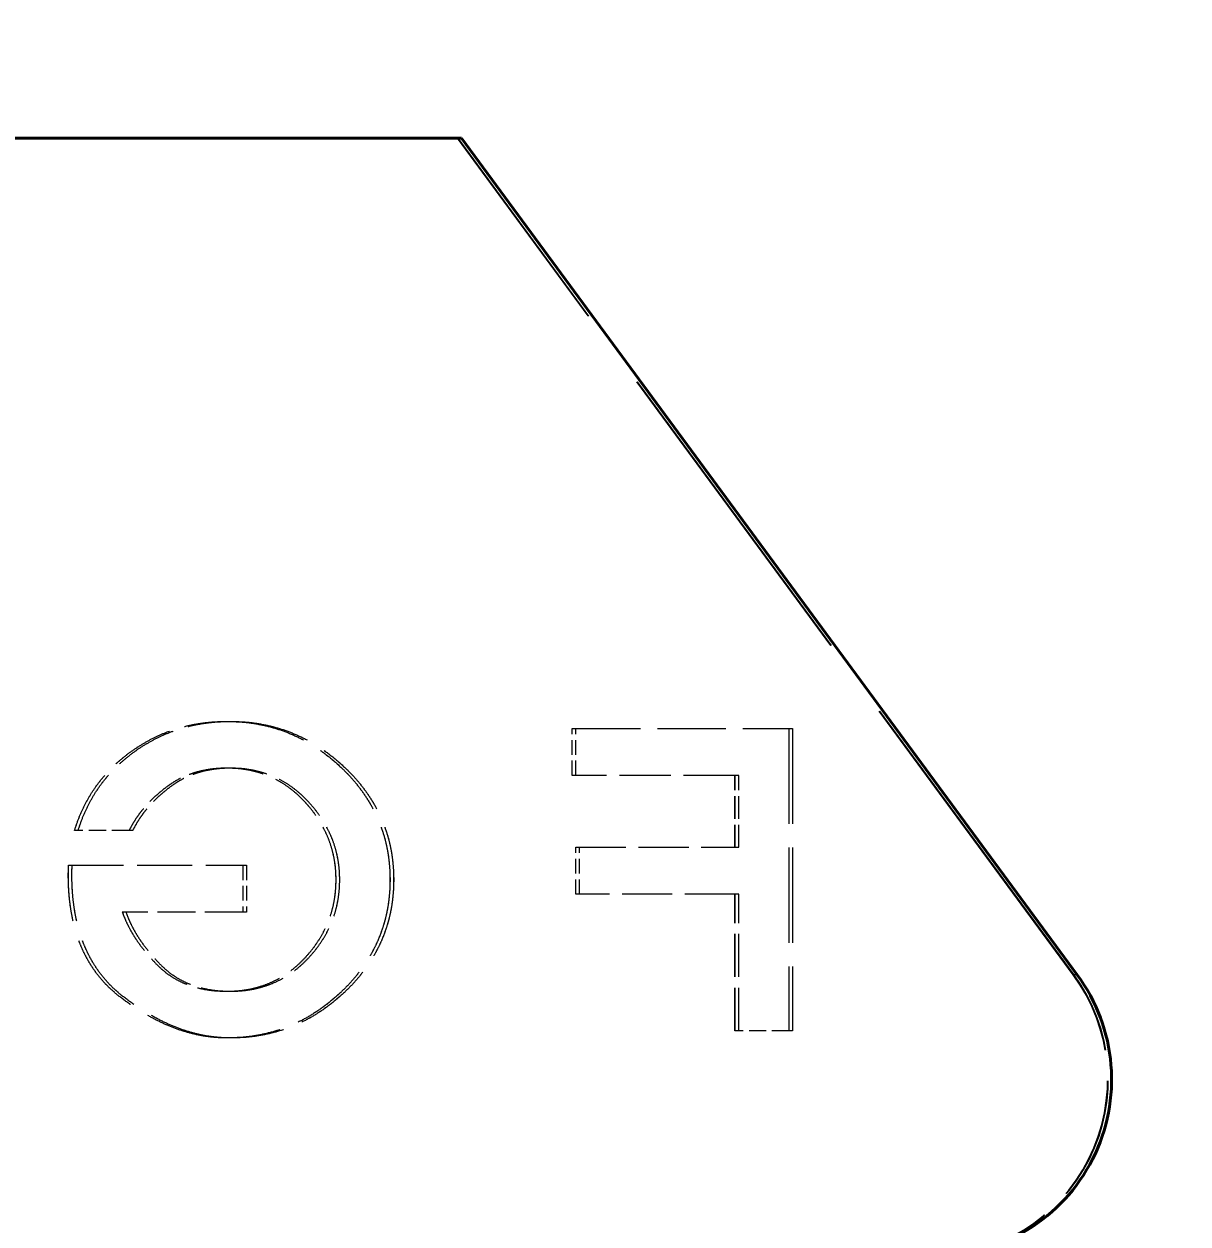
# Model space of a CAD drawing. Header units: millimetres. Extents: x 0 to 4205, y 0 to 2970.
# Drawn here: x 1993.79 to 2013.59, y 1794.86 to 1815.26 of the extents above; entities that cross this region are included whole.
import ezdxf

# ---------------------------------------------------------------- set-up
doc = ezdxf.new("R2010")
doc.units = ezdxf.units.MM
doc.header["$LTSCALE"] = 5
doc.linetypes.add('DASHED', pattern=[0.2067, 0.1654, -0.0413])
for name, color, linetype, lineweight in [('가려진 것(ISO)', 2, 'DASHED', 18), ('가려진 좁은 것(ISO)', 2, 'DASHED', 18), ('가시적인 것(ISO)', 3, 'Continuous', 40), ('치수(ISO)', 2, 'Continuous', 25)]:
    doc.layers.add(name, color=color, linetype=linetype, lineweight=lineweight)
doc.styles.add('치수 텍스트_PSTEK_POSCO', font='isocp.shx')
doc.dimstyles.new('치수_PSTEK_POSCO', dxfattribs={"dimscale": 5, "dimtxt": 3, "dimasz": 2, "dimexe": 2, "dimexo": 2.5, "dimgap": 1, "dimtad": 1, "dimrnd": 1e-08, "dimdsep": 46, "dimtxsty": '치수 텍스트_PSTEK_POSCO', "dimcen": 0.09, "dimdle": 10, "dimclrd": 7, "dimclre": 7, "dimclrt": 2, "dimadec": 1, "dimazin": 2, "dimtfac": 1, "dimtmove": 0, "dimatfit": 3, "dimfxl": 0, "dimtolj": 1, "dimlwd": -1, "dimlwe": -1, "dimarcsym": 0})

# ---------------------------------------------------------------- blocks, each defined once
blk = doc.blocks.new('*D32')
at = {"layer": 'Defpoints', "color": 0}
for p in [(2154.204, 1887.327), (1294.204, 1386.817), (2154.204, 1341.817)]:
    blk.add_point(p, dxfattribs=at)
at = {"layer": '치수(ISO)', "color": 7}
for p, q in [((1294.204, 1399.317), (1294.204, 1897.327)), ((2154.204, 1354.317), (2154.204, 1897.327)), ((1304.204, 1887.327), (2144.204, 1887.327))]:
    blk.add_line(p, q, dxfattribs=at)
for points in [[(1304.204, 1888.994), (1304.204, 1885.661), (1294.204, 1887.327)], [(2144.204, 1888.994), (2144.204, 1885.661), (2154.204, 1887.327)]]:
    blk.add_solid(points, dxfattribs=at)
at = {"layer": '치수(ISO)', "color": 2, "insert": (1710.698, 1899.827), "char_height": 15, "attachment_point": 4, "style": '치수 텍스트_PSTEK_POSCO'}
blk.add_mtext('\\A1;860', dxfattribs=at)

msp = doc.modelspace()

# ---------------------------------------------------------------- linework, layer by layer
at = {"layer": '가려진 것(ISO)', "ltscale": 6.728763}
for p, q in [((2011.6345, 1799.0971), (2001.1623, 1813.3175)), ((2011.6479, 1799.0971), (2001.1732, 1813.3175)), ((2011.6999, 1799.0971), (2001.2252, 1813.3175))]:
    msp.add_line(p, q, dxfattribs=at)
at = {"layer": '가려진 것(ISO)', "ltscale": 0.003709}
for p, q in [((1997.2422, 1803.404), (1997.2419, 1803.404)), ((1997.3036, 1803.404), (1997.3038, 1803.404)), ((2003.1112, 1803.2817), (2003.1108, 1803.2817)), ((2006.8627, 1803.2817), (2006.863, 1803.2817)), ((1997.2422, 1802.609), (1997.2419, 1802.609)), ((1997.3036, 1802.609), (1997.3038, 1802.609)), ((2003.1112, 1802.4867), (2003.1108, 1802.4867)), ((2005.9458, 1802.4867), (2005.946, 1802.4867)), ((1994.6505, 1801.5513), (1994.6502, 1801.5513)), ((1995.6397, 1801.5513), (1995.6399, 1801.5513)), ((2003.1752, 1801.2637), (2003.1748, 1801.2637)), ((2005.9458, 1801.2637), (2005.946, 1801.2637)), ((1994.5474, 1800.958), (1994.547, 1800.958)), ((1997.5739, 1800.958), (1997.5741, 1800.958)), ((1999.0986, 1800.7134), (1999.0982, 1800.7134)), ((1999.1604, 1800.7134), (1999.1606, 1800.7134)), ((2003.1752, 1800.4688), (2003.1748, 1800.4688)), ((2005.9458, 1800.4688), (2005.946, 1800.4688)), ((1995.4632, 1800.163), (1995.4628, 1800.163)), ((1997.5739, 1800.163), (1997.5741, 1800.163)), ((1997.2422, 1798.8177), (1997.2419, 1798.8177)), ((1997.3036, 1798.8177), (1997.3038, 1798.8177)), ((2005.8824, 1798.1451), (2005.882, 1798.1451)), ((2006.8627, 1798.1451), (2006.863, 1798.1451)), ((1997.2422, 1798.0228), (1997.2419, 1798.0228)), ((1997.3036, 1798.0228), (1997.3038, 1798.0228))]:
    msp.add_line(p, q, dxfattribs=at)
at = {"layer": '가려진 것(ISO)', "ltscale": 0.30273}
for p, q in [((2003.1108, 1802.4867), (2003.1108, 1803.2817)), ((2003.1112, 1802.4867), (2003.1112, 1803.2817)), ((2003.1739, 1802.4867), (2003.1739, 1803.2817)), ((2003.1742, 1802.4867), (2003.1742, 1803.2817)), ((2003.1748, 1800.4688), (2003.1748, 1801.2637)), ((2003.1752, 1800.4688), (2003.1752, 1801.2637)), ((2003.2379, 1800.4688), (2003.2379, 1801.2637)), ((2003.2382, 1800.4688), (2003.2382, 1801.2637)), ((1997.5121, 1800.958), (1997.5121, 1800.163)), ((1997.5124, 1800.958), (1997.5124, 1800.163)), ((1997.5739, 1800.958), (1997.5739, 1800.163)), ((1997.5741, 1800.958), (1997.5741, 1800.163))]:
    msp.add_line(p, q, dxfattribs=at)
at = {"layer": '가려진 것(ISO)', "ltscale": 1.405584}
msp.add_line((2003.1112, 1803.2817), (2006.7991, 1803.2817), dxfattribs=at)
at = {"layer": '가려진 것(ISO)', "ltscale": 1.956647}
for p, q in [((2006.7988, 1803.2817), (2006.7988, 1798.1451)), ((2006.7991, 1803.2817), (2006.7991, 1798.1451)), ((2006.8627, 1803.2817), (2006.8627, 1798.1451)), ((2006.863, 1803.2817), (2006.863, 1798.1451))]:
    msp.add_line(p, q, dxfattribs=at)
at = {"layer": '가려진 것(ISO)', "ltscale": 0.024143}
for p, q in [((2006.7991, 1803.2817), (2006.8627, 1803.2817)), ((2006.8627, 1798.1451), (2006.7991, 1798.1451))]:
    msp.add_line(p, q, dxfattribs=at)
at = {"layer": '가려진 것(ISO)', "ltscale": 1.056165}
msp.add_line((2005.8824, 1802.4867), (2003.1112, 1802.4867), dxfattribs=at)
at = {"layer": '가려진 것(ISO)', "ltscale": 0.465792}
for p, q in [((2005.882, 1801.2637), (2005.882, 1802.4867)), ((2005.8824, 1801.2637), (2005.8824, 1802.4867)), ((2005.9458, 1801.2637), (2005.9458, 1802.4867)), ((2005.946, 1801.2637), (2005.946, 1802.4867))]:
    msp.add_line(p, q, dxfattribs=at)
at = {"layer": '가려진 것(ISO)', "ltscale": 0.024061}
for p, q in [((2005.9458, 1802.4867), (2005.8824, 1802.4867)), ((2005.8824, 1801.2637), (2005.9458, 1801.2637)), ((2005.9458, 1800.4688), (2005.8824, 1800.4688))]:
    msp.add_line(p, q, dxfattribs=at)
at = {"layer": '가려진 것(ISO)', "ltscale": 0.353687}
msp.add_line((1995.5787, 1801.5513), (1994.6505, 1801.5513), dxfattribs=at)
at = {"layer": '가려진 것(ISO)', "ltscale": 0.023138}
msp.add_line((1995.6397, 1801.5513), (1995.5787, 1801.5513), dxfattribs=at)
at = {"layer": '가려진 것(ISO)', "ltscale": 1.031778}
for p, q in [((2003.1752, 1801.2637), (2005.8824, 1801.2637)), ((2005.8824, 1800.4688), (2003.1752, 1800.4688))]:
    msp.add_line(p, q, dxfattribs=at)
at = {"layer": '가려진 것(ISO)', "ltscale": 1.130053}
msp.add_line((1994.5474, 1800.958), (1997.5124, 1800.958), dxfattribs=at)
at = {"layer": '가려진 것(ISO)', "ltscale": 0.023312}
for p, q in [((1997.5124, 1800.958), (1997.5739, 1800.958)), ((1997.5739, 1800.163), (1997.5124, 1800.163))]:
    msp.add_line(p, q, dxfattribs=at)
at = {"layer": '가려진 것(ISO)', "ltscale": 0.885095}
for p, q in [((2005.882, 1798.1451), (2005.882, 1800.4688)), ((2005.8824, 1798.1451), (2005.8824, 1800.4688)), ((2005.9458, 1798.1451), (2005.9458, 1800.4688)), ((2005.946, 1798.1451), (2005.946, 1800.4688))]:
    msp.add_line(p, q, dxfattribs=at)
at = {"layer": '가려진 것(ISO)', "ltscale": 0.780997}
msp.add_line((1997.5124, 1800.163), (1995.4632, 1800.163), dxfattribs=at)
at = {"layer": '가려진 것(ISO)', "ltscale": 0.349319}
msp.add_line((2006.7991, 1798.1451), (2005.8824, 1798.1451), dxfattribs=at)
at = {"layer": '가려진 것(ISO)', "ltscale": 2.520754}
for centre, ratio in [((2009.2207, 1797.3175), 0.9994272), ((2009.2335, 1797.3175), 0.999662), ((2009.2855, 1797.3175), 0.999662)]:
    msp.add_ellipse(centre, major_axis=(0, -3), ratio=ratio, start_param=0, end_param=2.2058231, dxfattribs=at)
at = {"layer": '가려진 것(ISO)', "ltscale": 1.302581}
for points in [[(1994.6502, 1801.5513), (1994.6729, 1801.6199), (1994.7178, 1801.7557), (1994.8049, 1801.9499), (1994.9044, 1802.1344), (1995.0179, 1802.3087), (1995.147, 1802.4719), (1995.2895, 1802.6252), (1995.4467, 1802.7676), (1995.6161, 1802.8991), (1995.796, 1803.0171), (1995.9835, 1803.1203), (1996.1767, 1803.2093), (1996.3775, 1803.2796), (1996.5843, 1803.3353), (1996.7978, 1803.3754), (1997.0178, 1803.3999), (1997.1667, 1803.4026), (1997.2419, 1803.404)], [(1994.6505, 1801.5513), (1994.6732, 1801.6199), (1994.7182, 1801.7557), (1994.8053, 1801.9499), (1994.9048, 1802.1344), (1995.0183, 1802.3087), (1995.1474, 1802.4719), (1995.2898, 1802.6252), (1995.4471, 1802.7676), (1995.6164, 1802.8991), (1995.7963, 1803.0171), (1995.9838, 1803.1203), (1996.1771, 1803.2093), (1996.3778, 1803.2796), (1996.5846, 1803.3353), (1996.7982, 1803.3754), (1997.0182, 1803.3999), (1997.167, 1803.4026), (1997.2422, 1803.404)], [(1994.7113, 1801.5513), (1994.734, 1801.6199), (1994.779, 1801.7557), (1994.8661, 1801.9499), (1994.9656, 1802.1344), (1995.0791, 1802.3087), (1995.2082, 1802.4719), (1995.3507, 1802.6252), (1995.508, 1802.7676), (1995.6774, 1802.8991), (1995.8573, 1803.0171), (1996.0449, 1803.1203), (1996.2382, 1803.2093), (1996.439, 1803.2796), (1996.6459, 1803.3353), (1996.8594, 1803.3754), (1997.0795, 1803.3999), (1997.2284, 1803.4026), (1997.3036, 1803.404)], [(1994.7115, 1801.5513), (1994.7343, 1801.6199), (1994.7792, 1801.7557), (1994.8663, 1801.9499), (1994.9658, 1802.1344), (1995.0794, 1802.3087), (1995.2085, 1802.4719), (1995.351, 1802.6252), (1995.5083, 1802.7676), (1995.6776, 1802.8991), (1995.8576, 1803.0171), (1996.0452, 1803.1203), (1996.2385, 1803.2093), (1996.4392, 1803.2796), (1996.6461, 1803.3353), (1996.8597, 1803.3754), (1997.0797, 1803.3999), (1997.2286, 1803.4026), (1997.3038, 1803.404)]]:
    msp.add_open_spline(points, degree=3, knots=[0, 0, 0, 0, 0.06337491, 0.12543469, 0.18646074, 0.24723348, 0.30772991, 0.36883335, 0.43075957, 0.49370599, 0.55688092, 0.61942401, 0.68145798, 0.74342203, 0.80592764, 0.86934691, 0.93400538, 1, 1, 1, 1], dxfattribs=at)
at = {"layer": '가려진 것(ISO)', "ltscale": 1.635069}
for points in [[(1997.2419, 1803.404), (1997.334, 1803.4017), (1997.5158, 1803.3972), (1997.7834, 1803.3584), (1998.0419, 1803.2976), (1998.2912, 1803.2112), (1998.5311, 1803.0998), (1998.7615, 1802.963), (1998.9825, 1802.8018), (1999.1566, 1802.649), (1999.2895, 1802.5178), (1999.3832, 1802.4155), (1999.47, 1802.3104), (1999.5505, 1802.2029), (1999.6252, 1802.0931), (1999.6932, 1801.9803), (1999.7539, 1801.8644), (1999.8101, 1801.747), (1999.8572, 1801.6262), (1999.8995, 1801.5035), (1999.9364, 1801.3785), (1999.9641, 1801.2502), (1999.9882, 1801.1198), (2000.0019, 1800.9865), (2000.014, 1800.8509), (2000.0146, 1800.7596), (2000.015, 1800.7134)], [(1997.2422, 1803.404), (1997.3343, 1803.4017), (1997.5162, 1803.3972), (1997.7837, 1803.3584), (1998.0423, 1803.2976), (1998.2916, 1803.2112), (1998.5315, 1803.0998), (1998.7618, 1802.963), (1998.9828, 1802.8018), (1999.1569, 1802.649), (1999.2898, 1802.5178), (1999.3835, 1802.4155), (1999.4703, 1802.3104), (1999.5509, 1802.2029), (1999.6255, 1802.0931), (1999.6936, 1801.9803), (1999.7542, 1801.8644), (1999.8105, 1801.747), (1999.8576, 1801.6262), (1999.8998, 1801.5035), (1999.9367, 1801.3785), (1999.9644, 1801.2502), (1999.9886, 1801.1198), (2000.0022, 1800.9865), (2000.0144, 1800.8509), (2000.015, 1800.7596), (2000.0153, 1800.7134)], [(1997.3036, 1803.404), (1997.3957, 1803.4017), (1997.5776, 1803.3972), (1997.8452, 1803.3584), (1998.1038, 1803.2976), (1998.3532, 1803.2112), (1998.5932, 1803.0998), (1998.8235, 1802.963), (1999.0446, 1802.8018), (1999.2187, 1802.649), (1999.3517, 1802.5178), (1999.4454, 1802.4155), (1999.5322, 1802.3104), (1999.6128, 1802.2029), (1999.6875, 1802.0931), (1999.7555, 1801.9803), (1999.8162, 1801.8644), (1999.8725, 1801.747), (1999.9196, 1801.6262), (1999.9618, 1801.5035), (1999.9987, 1801.3785), (2000.0264, 1801.2502), (2000.0506, 1801.1198), (2000.0643, 1800.9865), (2000.0764, 1800.8509), (2000.077, 1800.7596), (2000.0773, 1800.7134)], [(1997.3038, 1803.404), (1997.396, 1803.4017), (1997.5778, 1803.3972), (1997.8455, 1803.3584), (1998.1041, 1803.2976), (1998.3534, 1803.2112), (1998.5934, 1803.0998), (1998.8238, 1802.963), (1999.0448, 1802.8018), (1999.219, 1802.649), (1999.3519, 1802.5178), (1999.4457, 1802.4155), (1999.5325, 1802.3104), (1999.6131, 1802.2029), (1999.6877, 1802.0931), (1999.7558, 1801.9803), (1999.8164, 1801.8644), (1999.8727, 1801.747), (1999.9198, 1801.6262), (1999.9621, 1801.5035), (1999.999, 1801.3785), (2000.0267, 1801.2502), (2000.0508, 1801.1198), (2000.0645, 1800.9865), (2000.0767, 1800.8509), (2000.0773, 1800.7596), (2000.0776, 1800.7134)]]:
    msp.add_open_spline(points, degree=3, knots=[0, 0, 0, 0, 0.0644097, 0.1271318, 0.1886952, 0.2499531, 0.3113145, 0.3734019, 0.4369964, 0.5023231, 0.5352272, 0.5675323, 0.5993177, 0.630488, 0.6614262, 0.6920875, 0.7225639, 0.7528413, 0.7830227, 0.8131581, 0.843527, 0.8741001, 0.9048478, 0.936221, 0.9677095, 1, 1, 1, 1], dxfattribs=at)
at = {"layer": '가려진 것(ISO)', "ltscale": 0.792114}
for points in [[(1997.2419, 1802.609), (1997.1922, 1802.6082), (1997.0944, 1802.6066), (1996.9507, 1802.5911), (1996.8131, 1802.5647), (1996.6803, 1802.5313), (1996.5542, 1802.4846), (1996.4331, 1802.4294), (1996.3183, 1802.3631), (1996.2097, 1802.2875), (1996.108, 1802.2052), (1996.0106, 1802.1217), (1995.922, 1802.033), (1995.8389, 1801.9429), (1995.7628, 1801.8495), (1995.6944, 1801.7534), (1995.6324, 1801.6541), (1995.5964, 1801.5856), (1995.5784, 1801.5513)], [(1997.2422, 1802.609), (1997.1925, 1802.6082), (1997.0948, 1802.6066), (1996.951, 1802.5911), (1996.8134, 1802.5647), (1996.6806, 1802.5313), (1996.5545, 1802.4846), (1996.4334, 1802.4294), (1996.3186, 1802.3631), (1996.2101, 1802.2875), (1996.1083, 1802.2052), (1996.0109, 1802.1217), (1995.9223, 1802.033), (1995.8393, 1801.9429), (1995.7631, 1801.8495), (1995.6947, 1801.7534), (1995.6328, 1801.6541), (1995.5967, 1801.5856), (1995.5787, 1801.5513)], [(1997.3036, 1802.609), (1997.2539, 1802.6082), (1997.1561, 1802.6066), (1997.0123, 1802.5911), (1996.8747, 1802.5647), (1996.7419, 1802.5313), (1996.6157, 1802.4846), (1996.4946, 1802.4294), (1996.3798, 1802.3631), (1996.2712, 1802.2875), (1996.1694, 1802.2052), (1996.072, 1802.1217), (1995.9834, 1802.033), (1995.9003, 1801.9429), (1995.8241, 1801.8495), (1995.7557, 1801.7534), (1995.6938, 1801.6541), (1995.6577, 1801.5856), (1995.6397, 1801.5513)], [(1997.3038, 1802.609), (1997.2541, 1802.6082), (1997.1564, 1802.6066), (1997.0126, 1802.5911), (1996.8749, 1802.5647), (1996.7421, 1802.5313), (1996.616, 1802.4846), (1996.4949, 1802.4294), (1996.3801, 1802.3631), (1996.2715, 1802.2875), (1996.1697, 1802.2052), (1996.0723, 1802.1217), (1995.9836, 1802.033), (1995.9006, 1801.9429), (1995.8244, 1801.8495), (1995.756, 1801.7534), (1995.694, 1801.6541), (1995.658, 1801.5856), (1995.6399, 1801.5513)]]:
    msp.add_open_spline(points, degree=3, knots=[0, 0, 0, 0, 0.0717245, 0.1410461, 0.2083725, 0.2739109, 0.3384558, 0.4021973, 0.4658079, 0.5295445, 0.5929872, 0.6545463, 0.7146613, 0.7738578, 0.8313458, 0.8883451, 0.9440704, 1, 1, 1, 1], dxfattribs=at)
at = {"layer": '가려진 것(ISO)', "ltscale": 1.123618}
for points in [[(1999.0982, 1800.7134), (1999.0965, 1800.7746), (1999.0932, 1800.8957), (1999.0677, 1801.0742), (1999.0262, 1801.2475), (1998.9695, 1801.416), (1998.8936, 1801.5786), (1998.8029, 1801.7364), (1998.6954, 1801.8892), (1998.5717, 1802.0337), (1998.4376, 1802.169), (1998.2911, 1802.2857), (1998.1377, 1802.3866), (1997.9746, 1802.4676), (1997.8035, 1802.5315), (1997.6237, 1802.5757), (1997.4357, 1802.6049), (1997.3072, 1802.6076), (1997.2419, 1802.609)], [(1999.0986, 1800.7134), (1999.0969, 1800.7746), (1999.0936, 1800.8957), (1999.068, 1801.0742), (1999.0266, 1801.2475), (1998.9699, 1801.416), (1998.8939, 1801.5786), (1998.8033, 1801.7364), (1998.6957, 1801.8892), (1998.5721, 1802.0337), (1998.438, 1802.169), (1998.2915, 1802.2857), (1998.138, 1802.3866), (1997.975, 1802.4676), (1997.8038, 1802.5315), (1997.624, 1802.5757), (1997.436, 1802.6049), (1997.3076, 1802.6076), (1997.2422, 1802.609)], [(1999.1604, 1800.7134), (1999.1587, 1800.7746), (1999.1554, 1800.8957), (1999.1298, 1801.0742), (1999.0884, 1801.2475), (1999.0316, 1801.416), (1998.9557, 1801.5786), (1998.865, 1801.7364), (1998.7575, 1801.8892), (1998.6338, 1802.0337), (1998.4996, 1802.169), (1998.3531, 1802.2857), (1998.1996, 1802.3866), (1998.0365, 1802.4676), (1997.8653, 1802.5315), (1997.6855, 1802.5757), (1997.4975, 1802.6049), (1997.3689, 1802.6076), (1997.3036, 1802.609)], [(1999.1606, 1800.7134), (1999.159, 1800.7746), (1999.1556, 1800.8957), (1999.1301, 1801.0742), (1999.0886, 1801.2475), (1999.0319, 1801.416), (1998.9559, 1801.5786), (1998.8653, 1801.7364), (1998.7577, 1801.8892), (1998.634, 1802.0337), (1998.4999, 1802.169), (1998.3534, 1802.2857), (1998.1999, 1802.3866), (1998.0368, 1802.4676), (1997.8656, 1802.5315), (1997.6857, 1802.5757), (1997.4977, 1802.6049), (1997.3692, 1802.6076), (1997.3038, 1802.609)]]:
    msp.add_open_spline(points, degree=3, knots=[0, 0, 0, 0, 0.0622821, 0.1231378, 0.1831044, 0.2433566, 0.303669, 0.3653625, 0.428382, 0.4934379, 0.5587387, 0.6218939, 0.6837285, 0.7453156, 0.8068302, 0.8693084, 0.9335098, 1, 1, 1, 1], dxfattribs=at)
at = {"layer": '가려진 것(ISO)', "ltscale": 1.70928}
for points in [[(1997.2419, 1798.0228), (1997.1654, 1798.0251), (1997.012, 1798.0299), (1996.782, 1798.0635), (1996.5523, 1798.1193), (1996.3226, 1798.1971), (1996.0931, 1798.2974), (1995.8643, 1798.4202), (1995.6351, 1798.5647), (1995.4467, 1798.7006), (1995.2995, 1798.8208), (1995.1966, 1798.9196), (1995.1005, 1799.0239), (1995.0127, 1799.135), (1994.9319, 1799.2524), (1994.8588, 1799.3759), (1994.7934, 1799.5063), (1994.7351, 1799.6423), (1994.686, 1799.7854), (1994.6423, 1799.9341), (1994.6076, 1800.0893), (1994.5796, 1800.2509), (1994.5599, 1800.4187), (1994.5476, 1800.5931), (1994.5426, 1800.7736), (1994.5455, 1800.8959), (1994.547, 1800.958)], [(1997.2422, 1798.0228), (1997.1657, 1798.0251), (1997.0123, 1798.0299), (1996.7823, 1798.0635), (1996.5527, 1798.1193), (1996.323, 1798.1971), (1996.0934, 1798.2974), (1995.8646, 1798.4202), (1995.6354, 1798.5647), (1995.447, 1798.7006), (1995.2999, 1798.8208), (1995.1969, 1798.9196), (1995.1008, 1799.0239), (1995.0131, 1799.135), (1994.9322, 1799.2524), (1994.8591, 1799.3759), (1994.7938, 1799.5063), (1994.7354, 1799.6423), (1994.6863, 1799.7854), (1994.6427, 1799.9341), (1994.608, 1800.0893), (1994.58, 1800.2509), (1994.5602, 1800.4187), (1994.5479, 1800.5931), (1994.5429, 1800.7736), (1994.5459, 1800.8959), (1994.5474, 1800.958)], [(1997.3036, 1798.0228), (1997.227, 1798.0251), (1997.0737, 1798.0299), (1996.8436, 1798.0635), (1996.6139, 1798.1193), (1996.3841, 1798.1971), (1996.1545, 1798.2974), (1995.9257, 1798.4202), (1995.6964, 1798.5647), (1995.5079, 1798.7006), (1995.3608, 1798.8208), (1995.2578, 1798.9196), (1995.1617, 1799.0239), (1995.0739, 1799.135), (1994.9931, 1799.2524), (1994.9199, 1799.3759), (1994.8546, 1799.5063), (1994.7962, 1799.6423), (1994.7471, 1799.7854), (1994.7034, 1799.9341), (1994.6687, 1800.0893), (1994.6407, 1800.2509), (1994.621, 1800.4187), (1994.6087, 1800.5931), (1994.6037, 1800.7736), (1994.6066, 1800.8959), (1994.6081, 1800.958)]]:
    msp.add_open_spline(points, degree=3, knots=[0, 0, 0, 0, 0.0511772, 0.10259, 0.1551747, 0.2091206, 0.2646312, 0.3225597, 0.3826544, 0.4457876, 0.4778553, 0.5096396, 0.5411429, 0.5726743, 0.6042201, 0.6363986, 0.6685913, 0.7017014, 0.7353112, 0.769685, 0.8052825, 0.841591, 0.87934, 0.9181997, 0.9584655, 1, 1, 1, 1], dxfattribs=at)
at = {"layer": '가려진 것(ISO)', "ltscale": 1.709181}
msp.add_open_spline([(1997.3036, 1798.0228), (1997.2271, 1798.0251), (1997.0738, 1798.0299), (1996.8438, 1798.0635), (1996.6141, 1798.1193), (1996.3844, 1798.1971), (1996.1548, 1798.2974), (1995.9259, 1798.4202), (1995.6967, 1798.5647), (1995.5082, 1798.7006), (1995.3611, 1798.8208), (1995.2581, 1798.9196), (1995.1619, 1799.0239), (1995.0742, 1799.135), (1994.9933, 1799.2524), (1994.9202, 1799.3759), (1994.8548, 1799.5063), (1994.7964, 1799.6423), (1994.7474, 1799.7854), (1994.7037, 1799.9341), (1994.669, 1800.0893), (1994.641, 1800.2509), (1994.6212, 1800.4187), (1994.6089, 1800.5931), (1994.6039, 1800.7736), (1994.6069, 1800.8959), (1994.6084, 1800.958)], degree=3, knots=[0.000058, 0.000058, 0.000058, 0.000058, 0.05117717, 0.10258999, 0.15517471, 0.20912061, 0.26463122, 0.32255965, 0.38265442, 0.44578765, 0.47785534, 0.50963961, 0.54114294, 0.57267433, 0.6042201, 0.63639864, 0.66859127, 0.70170142, 0.73531123, 0.76968497, 0.80528255, 0.84159102, 0.87934, 0.91819969, 0.95846551, 1, 1, 1, 1], dxfattribs=at)
at = {"layer": '가려진 것(ISO)', "ltscale": 1.125089}
for points in [[(1997.2419, 1798.8177), (1997.3072, 1798.8192), (1997.4356, 1798.8222), (1997.6238, 1798.8497), (1997.8032, 1798.8946), (1997.9747, 1798.957), (1998.1373, 1799.0375), (1998.2915, 1799.1361), (1998.4372, 1799.2521), (1998.572, 1799.3854), (1998.6957, 1799.5291), (1998.8025, 1799.6816), (1998.8944, 1799.8392), (1998.969, 1800.0027), (1999.0268, 1800.1724), (1999.0675, 1800.3475), (1999.0933, 1800.5285), (1999.0966, 1800.6512), (1999.0982, 1800.7134)], [(1997.2422, 1798.8177), (1997.3075, 1798.8192), (1997.4359, 1798.8222), (1997.6241, 1798.8497), (1997.8036, 1798.8946), (1997.975, 1798.957), (1998.1377, 1799.0375), (1998.2918, 1799.1361), (1998.4376, 1799.2521), (1998.5723, 1799.3854), (1998.696, 1799.5291), (1998.8029, 1799.6816), (1998.8947, 1799.8392), (1998.9693, 1800.0027), (1999.0271, 1800.1724), (1999.0678, 1800.3475), (1999.0936, 1800.5285), (1999.0969, 1800.6512), (1999.0986, 1800.7134)], [(1997.3036, 1798.8177), (1997.3689, 1798.8192), (1997.4974, 1798.8222), (1997.6856, 1798.8497), (1997.8651, 1798.8946), (1998.0366, 1798.957), (1998.1993, 1799.0375), (1998.3534, 1799.1361), (1998.4992, 1799.2521), (1998.634, 1799.3854), (1998.7577, 1799.5291), (1998.8646, 1799.6816), (1998.9565, 1799.8392), (1999.0311, 1800.0027), (1999.0889, 1800.1724), (1999.1296, 1800.3475), (1999.1555, 1800.5285), (1999.1587, 1800.6512), (1999.1604, 1800.7134)], [(1997.3038, 1798.8177), (1997.3692, 1798.8192), (1997.4976, 1798.8222), (1997.6859, 1798.8497), (1997.8654, 1798.8946), (1998.0368, 1798.957), (1998.1995, 1799.0375), (1998.3537, 1799.1361), (1998.4995, 1799.2521), (1998.6343, 1799.3854), (1998.758, 1799.5291), (1998.8649, 1799.6816), (1998.9568, 1799.8392), (1999.0313, 1800.0027), (1999.0892, 1800.1724), (1999.1299, 1800.3475), (1999.1557, 1800.5285), (1999.159, 1800.6512), (1999.1606, 1800.7134)]]:
    msp.add_open_spline(points, degree=3, knots=[0, 0, 0, 0, 0.0664032, 0.1304741, 0.1928706, 0.2541929, 0.3155554, 0.3769588, 0.4398294, 0.5045903, 0.5693148, 0.6322519, 0.6935845, 0.7544062, 0.8145796, 0.8754125, 0.9368296, 1, 1, 1, 1], dxfattribs=at)
at = {"layer": '가려진 것(ISO)', "ltscale": 1.635149}
for points in [[(2000.015, 1800.7134), (2000.0146, 1800.6672), (2000.014, 1800.5759), (2000.0019, 1800.4402), (1999.9882, 1800.307), (1999.9641, 1800.1765), (1999.9364, 1800.0482), (1999.8992, 1799.923), (1999.8577, 1799.8), (1999.8096, 1799.6793), (1999.7544, 1799.5618), (1999.6929, 1799.4464), (1999.6253, 1799.3336), (1999.5502, 1799.2239), (1999.4707, 1799.1155), (1999.3825, 1799.0113), (1999.2899, 1798.908), (1999.1564, 1798.777), (1998.9828, 1798.6238), (1998.7611, 1798.4639), (1998.5312, 1798.3269), (1998.2912, 1798.2155), (1998.0419, 1798.1291), (1997.7834, 1798.0683), (1997.5158, 1798.0296), (1997.334, 1798.0251), (1997.2419, 1798.0228)], [(2000.0153, 1800.7134), (2000.015, 1800.6672), (2000.0144, 1800.5759), (2000.0022, 1800.4402), (1999.9886, 1800.307), (1999.9644, 1800.1765), (1999.9368, 1800.0482), (1999.8996, 1799.923), (1999.8581, 1799.8), (1999.8099, 1799.6793), (1999.7548, 1799.5618), (1999.6932, 1799.4464), (1999.6256, 1799.3336), (1999.5505, 1799.2239), (1999.471, 1799.1155), (1999.3828, 1799.0113), (1999.2902, 1798.908), (1999.1568, 1798.777), (1998.9832, 1798.6238), (1998.7615, 1798.4639), (1998.5315, 1798.3269), (1998.2915, 1798.2155), (1998.0423, 1798.1291), (1997.7837, 1798.0683), (1997.5162, 1798.0296), (1997.3343, 1798.0251), (1997.2422, 1798.0228)], [(2000.0773, 1800.7134), (2000.077, 1800.6672), (2000.0764, 1800.5759), (2000.0643, 1800.4402), (2000.0506, 1800.307), (2000.0264, 1800.1765), (1999.9988, 1800.0482), (1999.9616, 1799.923), (1999.92, 1799.8), (1999.8719, 1799.6793), (1999.8167, 1799.5618), (1999.7552, 1799.4464), (1999.6876, 1799.3336), (1999.6124, 1799.2239), (1999.5329, 1799.1155), (1999.4447, 1799.0113), (1999.3521, 1798.908), (1999.2186, 1798.777), (1999.0449, 1798.6238), (1998.8232, 1798.4639), (1998.5932, 1798.3269), (1998.3532, 1798.2155), (1998.1038, 1798.1291), (1997.8452, 1798.0683), (1997.5776, 1798.0296), (1997.3957, 1798.0251), (1997.3036, 1798.0228)], [(2000.0776, 1800.7134), (2000.0773, 1800.6672), (2000.0767, 1800.5759), (2000.0645, 1800.4402), (2000.0508, 1800.307), (2000.0267, 1800.1765), (1999.999, 1800.0482), (1999.9618, 1799.923), (1999.9203, 1799.8), (1999.8722, 1799.6793), (1999.817, 1799.5618), (1999.7554, 1799.4464), (1999.6878, 1799.3336), (1999.6127, 1799.2239), (1999.5332, 1799.1155), (1999.445, 1799.0113), (1999.3523, 1798.908), (1999.2189, 1798.777), (1999.0452, 1798.6238), (1998.8235, 1798.4639), (1998.5935, 1798.3269), (1998.3534, 1798.2155), (1998.1041, 1798.1291), (1997.8455, 1798.0683), (1997.5778, 1798.0296), (1997.396, 1798.0251), (1997.3038, 1798.0228)]]:
    msp.add_open_spline(points, degree=3, knots=[0, 0, 0, 0, 0.0322889, 0.0637758, 0.0951475, 0.1258937, 0.1564652, 0.1868326, 0.2171771, 0.2471502, 0.2776276, 0.3079059, 0.3385657, 0.3695023, 0.4008495, 0.4324621, 0.4649301, 0.4978326, 0.563156, 0.6266167, 0.688701, 0.7500593, 0.8113142, 0.8728746, 0.9355935, 1, 1, 1, 1], dxfattribs=at)
at = {"layer": '가려진 것(ISO)', "ltscale": 0.91006}
for points in [[(1995.4628, 1800.163), (1995.4775, 1800.1233), (1995.5071, 1800.0433), (1995.5624, 1799.9265), (1995.6256, 1799.8107), (1995.6971, 1799.696), (1995.778, 1799.5834), (1995.8657, 1799.4708), (1995.9637, 1799.3608), (1996.0671, 1799.2506), (1996.1804, 1799.1484), (1996.3048, 1799.0599), (1996.4383, 1798.9849), (1996.5812, 1798.9238), (1996.7331, 1798.8759), (1996.8942, 1798.8415), (1997.065, 1798.8214), (1997.182, 1798.819), (1997.2419, 1798.8177)], [(1995.4632, 1800.163), (1995.4779, 1800.1233), (1995.5075, 1800.0433), (1995.5628, 1799.9265), (1995.6259, 1799.8107), (1995.6974, 1799.696), (1995.7783, 1799.5834), (1995.8661, 1799.4708), (1995.9641, 1799.3608), (1996.0674, 1799.2506), (1996.1808, 1799.1484), (1996.3052, 1799.0599), (1996.4387, 1798.9849), (1996.5816, 1798.9238), (1996.7335, 1798.8759), (1996.8946, 1798.8415), (1997.0653, 1798.8214), (1997.1823, 1798.819), (1997.2422, 1798.8177)], [(1995.5241, 1800.163), (1995.5388, 1800.1233), (1995.5684, 1800.0433), (1995.6238, 1799.9265), (1995.6869, 1799.8107), (1995.7584, 1799.696), (1995.8394, 1799.5834), (1995.9271, 1799.4708), (1996.0252, 1799.3608), (1996.1285, 1799.2506), (1996.2419, 1799.1484), (1996.3663, 1799.0599), (1996.4999, 1798.9849), (1996.6428, 1798.9238), (1996.7947, 1798.8759), (1996.9559, 1798.8415), (1997.1267, 1798.8214), (1997.2437, 1798.819), (1997.3036, 1798.8177)], [(1995.5244, 1800.163), (1995.5391, 1800.1233), (1995.5687, 1800.0433), (1995.624, 1799.9265), (1995.6872, 1799.8107), (1995.7587, 1799.696), (1995.8396, 1799.5834), (1995.9274, 1799.4708), (1996.0254, 1799.3608), (1996.1288, 1799.2506), (1996.2421, 1799.1484), (1996.3666, 1799.0599), (1996.5001, 1798.9849), (1996.643, 1798.9238), (1996.795, 1798.8759), (1996.9561, 1798.8415), (1997.1269, 1798.8214), (1997.2439, 1798.819), (1997.3038, 1798.8177)]]:
    msp.add_open_spline(points, degree=3, knots=[0, 0, 0, 0, 0.053188, 0.107053, 0.1621864, 0.2187919, 0.2767315, 0.3362687, 0.3980572, 0.4617143, 0.5260266, 0.5894067, 0.6531643, 0.7180315, 0.7843224, 0.8530499, 0.9247458, 1, 1, 1, 1], dxfattribs=at)
at = {"layer": '가려진 좁은 것(ISO)', "ltscale": 0.003709}
for p, q in [((2000.0153, 1800.7134), (2000.015, 1800.7134)), ((2000.0773, 1800.7134), (2000.0776, 1800.7134))]:
    msp.add_line(p, q, dxfattribs=at)
at = {"layer": '가려진 좁은 것(ISO)', "ltscale": 0.761779}
msp.add_line((2011.7022, 1799.0971), (2011.6345, 1799.0971), dxfattribs=at)
at = {"layer": '가시적인 것(ISO)'}
for p, q in [((2001.23, 1813.3175), (1964.2512, 1813.3175)), ((2011.7022, 1799.0971), (2001.23, 1813.3175))]:
    msp.add_line(p, q, dxfattribs=at)
msp.add_ellipse((2009.2884, 1797.3175), major_axis=(0, -3), ratio=0.9994272, start_param=0, end_param=2.2058231, dxfattribs=at)

# ---------------------------------------------------------------- dimensions: what is measured, and where the dimension line sits
at = {"layer": '치수(ISO)', "color": 7}
dim = msp.add_linear_dim(base=(2154.2036, 1887.3273), p1=(1294.2036, 1386.8175), p2=(2154.2036, 1341.8175), angle=180, dimstyle='치수_PSTEK_POSCO', override={"dimdec": 2, "dimtp": 0, "dimtm": 0, "dimtdec": 2, "dimtofl": 0, "dimatfit": 1}, dxfattribs=at)
dim.commit()
dim.dimension.update_dxf_attribs({"geometry": '*D32', "text_midpoint": (1724.2036, 1887.3273), "dimtype": 160})

doc.saveas('drawing.dxf')
